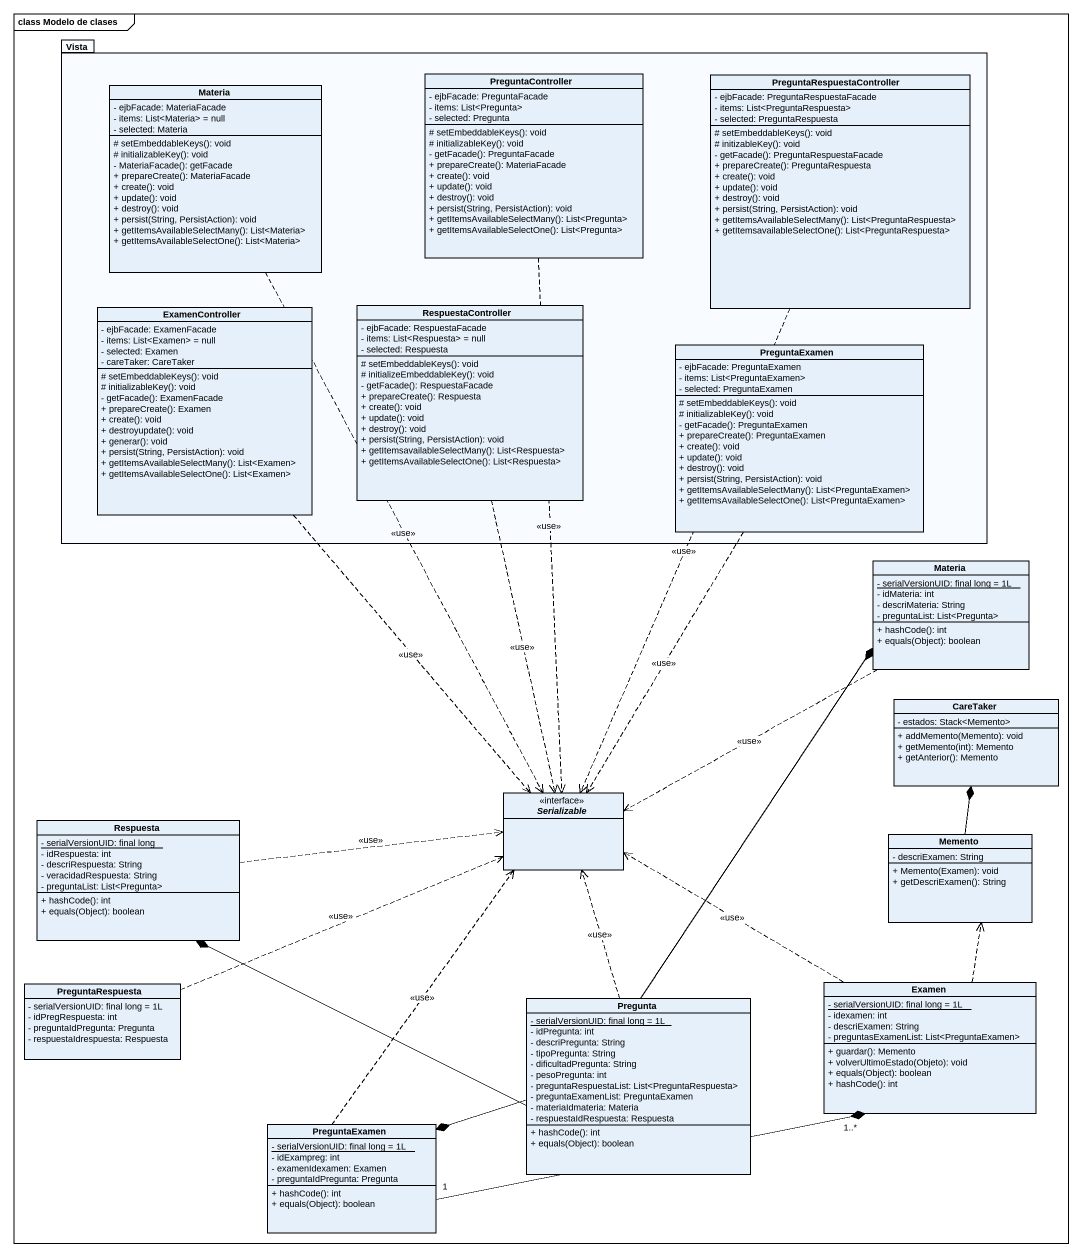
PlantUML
@startuml
mainframe class Modelo de clases
hide circle
hide empty members
skinparam classAttributeIconSize 0
package Vista {
  class Materia {
    - ejbFacade: MateriaFacade
    - items: List<Materia> = null
    - selected: Materia
    # setEmbeddableKeys(): void
    # initializableKey(): void
    - MateriaFacade(): getFacade
    + prepareCreate(): MateriaFacade
    + create(): void
    + update(): void
    + destroy(): void
    + persist(String, PersistAction): void
    + getItemsAvailableSelectMany(): List<Materia>
    + getItemsAvailableSelectOne(): List<Materia>
  }
  class PreguntaController {
    - ejbFacade: PreguntaFacade
    - items: List<Pregunta>
    - selected: Pregunta
    # setEmbeddableKeys(): void
    # initializableKey(): void
    - getFacade(): PreguntaFacade
    + prepareCreate(): MateriaFacade
    + create(): void
    + update(): void
    + destroy(): void
    + persist(String, PersistAction): void
    + getItemsAvailableSelectMany(): List<Pregunta>
    + getItemsAvailableSelectOne(): List<Pregunta>
  }
  class PreguntaRespuestaController {
    - ejbFacade: PreguntaRespuestaFacade
    - items: List<PreguntaRespuesta>
    - selected: PreguntaRespuesta
    # setEmbeddableKeys(): void
    # initizableKey(): void
    - getFacade(): PreguntaRespuestaFacade
    + prepareCreate(): PreguntaRespuesta
    + create(): void
    + update(): void
    + destroy(): void
    + persist(String, PersistAction): void
    + getItemsAvailableSelectMany(): List<PreguntaRespuesta>
    + getItemsavailableSelectOne(): List<PreguntaRespuesta>
  }
  class ExamenController {
    - ejbFacade: ExamenFacade
    - items: List<Examen> = null
    - selected: Examen
    - careTaker: CareTaker
    # setEmbeddableKeys(): void
    # initializableKey(): void
    - getFacade(): ExamenFacade
    + prepareCreate(): Examen
    + create(): void
    + destroyupdate(): void
    + generar(): void
    + persist(String, PersistAction): void
    + getItemsAvailableSelectMany(): List<Examen>
    + getItemsAvailableSelectOne(): List<Examen>
  }
  class RespuestaController {
    - ejbFacade: RespuestaFacade
    - items: List<Respuesta> = null
    - selected: Respuesta
    # setEmbeddableKeys(): void
    # initializeEmbeddableKey(): void
    - getFacade(): RespuestaFacade
    + prepareCreate(): Respuesta
    + create(): void
    + update(): void
    + destroy(): void
    + persist(String, PersistAction): void
    + getItemsavailableSelectMany(): List<Respuesta>
    + getItemsAvailableSelectOne(): List<Respuesta>
  }
  class PreguntaExamen {
    - ejbFacade: PreguntaExamen
    - items: List<PreguntaExamen>
    - selected: PreguntaExamen
    # setEmbeddableKeys(): void
    # initializableKey(): void
    - getFacade(): PreguntaExamen
    + prepareCreate(): PreguntaExamen
    + create(): void
    + update(): void
    + destroy(): void
    + persist(String, PersistAction): void
    + getItemsAvailableSelectMany(): List<PreguntaExamen>
    + getItemsAvailableSelectOne(): List<PreguntaExamen>
  }
}
class "Materia" as Materia_2 {
  {static} - serialVersionUID: final long = 1L
  - idMateria: int
  - descriMateria: String
  - preguntaList: List<Pregunta>
  + hashCode(): int
  + equals(Object): boolean
}
class CareTaker {
  - estados: Stack<Memento>
  + addMemento(Memento): void
  + getMemento(int): Memento
  + getAnterior(): Memento
}
interface Serializable <<interface>>
class Respuesta {
  {static} - serialVersionUID: final long
  - idRespuesta: int
  - descriRespuesta: String
  - veracidadRespuesta: String
  - preguntaList: List<Pregunta>
  + hashCode(): int
  + equals(Object): boolean
}
class Memento {
  - descriExamen: String
  + Memento(Examen): void
  + getDescriExamen(): String
}
class PreguntaRespuesta {
  - serialVersionUID: final long = 1L
  - idPregRespuesta: int
  - preguntaIdPregunta: Pregunta
  - respuestaIdrespuesta: Respuesta
}
class Examen {
  {static} - serialVersionUID: final long = 1L
  - idexamen: int
  - descriExamen: String
  - preguntasExamenList: List<PreguntaExamen>
  + guardar(): Memento
  + volverUltimoEstado(Objeto): void
  + equals(Object): boolean
  + hashCode(): int
}
class Pregunta {
  {static} - serialVersionUID: final long = 1L
  - idPregunta: int
  - descriPregunta: String
  - tipoPregunta: String
  - dificultadPregunta: String
  - pesoPregunta: int
  - preguntaRespuestaList: List<PreguntaRespuesta>
  - preguntaExamenList: PreguntaExamen
  - materiaIdmateria: Materia
  - respuestaIdRespuesta: Respuesta
  + hashCode(): int
  + equals(Object): boolean
}
class "PreguntaExamen" as PreguntaExamen_2 {
  {static} - serialVersionUID: final long = 1L
  - idExampreg: int
  - examenIdexamen: Examen
  - preguntaIdPregunta: Pregunta
  + hashCode(): int
  + equals(Object): boolean
}
Materia ..> Serializable : <<use>>
PreguntaController ..> Serializable : <<use>>
PreguntaRespuestaController ..> Serializable : <<use>>
ExamenController ..> Serializable : <<use>>
RespuestaController ..> Serializable : <<use>>
PreguntaExamen ..> Serializable : <<use>>
Materia_2 .left.> Serializable : <<use>>
Respuesta .right.> Serializable : <<use>>
Memento -up-* CareTaker
PreguntaRespuesta .right.> Serializable : <<use>>
Examen .left.> Serializable : <<use>>
Examen .up.> Memento
Pregunta -up-* Materia_2
Pregunta .up.> Serializable : <<use>>
Pregunta -left-* Respuesta
Pregunta -left-* PreguntaExamen_2
PreguntaExamen_2 .up.> Serializable : <<use>>
PreguntaExamen_2 "1" -right-* "1..*" Examen
@enduml
